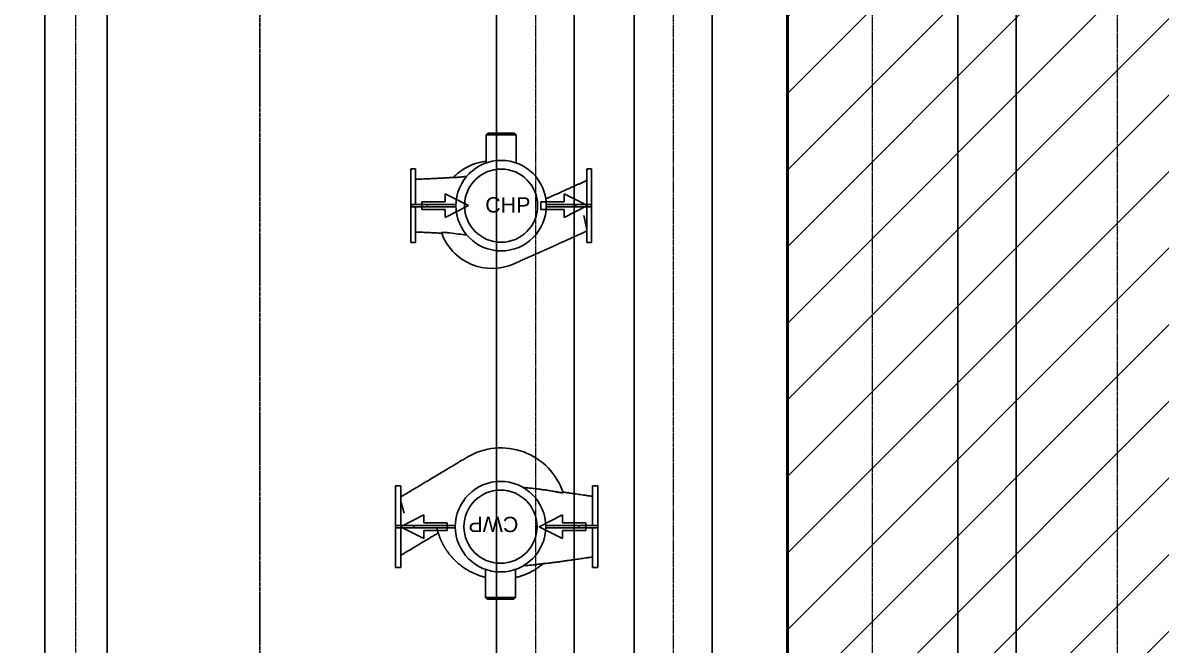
# Model space of a CAD drawing. Header units: millimetres. Extents: x -18489 to 17339, y -1599 to 10961.
# Drawn here: x -16353 to -15609, y 1922 to 2328 of the extents above; entities that cross this region are included whole.
import ezdxf

# ---------------------------------------------------------------- set-up
doc = ezdxf.new("R2010")
doc.units = ezdxf.units.MM
doc.linetypes.add('188K-SM-07-F10-MECH-CHW PIPE-Y2257103$0$XKA01LR1-HVAC-PIPE-冷卻水-Y2225103 Shawn$0$CENTER', pattern=[2, 1.25, -0.25, 0.25, -0.25])
doc.linetypes.add('X-CUB3-L10$0$COL-CEN-LIN', pattern=[3.25, 2.5, -0.25, 0.25, -0.25])
for name, color, linetype in [('188K-SM-03-F10-MECH-EQ-Y2257103$0$0 Xref', 8, 'Continuous'), ('188K-SM-03-F10-MECH-EQ-Y2257103$0$Micron CUP L10 CDA EQU$0$M MOVE-IN AREA', 8, 'Continuous'), ('188K-SM-03-F10-MECH-EQ-Y2257103$0$Micron CUP L10 HVAC EQU$0$M-MECH-EQU', 136, 'Continuous'), ('188K-SM-03-F10-MECH-EQ-Y2257103$0$Micron CUP L10 HVAC EQU$0$M-PHASE1 AREA', 252, 'Continuous'), ('188K-SM-07-F10-MECH-CHW PIPE-Y2257103$0$M-P-EXISTING PIPE', 8, 'Continuous'), ('188K-SM-07-F10-MECH-CHW PIPE-Y2257103$0$M-P-HWR-D-29', 211, 'Continuous'), ('188K-SM-07-F10-MECH-CHW PIPE-Y2257103$0$M-P-HWS-D-35', 1, 'Continuous'), ('X-CUB3-L10$0$CCL', 8, 'X-CUB3-L10$0$COL-CEN-LIN')]:
    doc.layers.add(name, color=color, linetype=linetype)
doc.layers.add('188K-SM-07-F10-MECH-CHW PIPE-Y2257103$0$XKA01LR1-HVAC-PIPE-冷卻水-Y2225103 Shawn$0$M-PIPE-CEN', color=8, linetype='188K-SM-07-F10-MECH-CHW PIPE-Y2257103$0$XKA01LR1-HVAC-PIPE-冷卻水-Y2225103 Shawn$0$CENTER', lineweight=9)
doc.styles.add('188K-SM-03-F10-MECH-EQ-Y2257103$0$Micron CUP L10 HVAC EQU$0$Standard', font='arial.ttf')

# ---------------------------------------------------------------- blocks, each defined once
blk = doc.blocks.new('188K-SM-03-F10-MECH-EQ-Y2257103$0$Micron CUP L10 HVAC EQU$0$A$C0c53ceb0')
at = {"layer": '188K-SM-03-F10-MECH-EQ-Y2257103$0$Micron CUP L10 HVAC EQU$0$M-PHASE1 AREA'}
for p, q in [((927.74003, 13376.2765), (939.05794, 13387.59442)), ((1113.25544, 13387.59442), (939.05794, 13387.59442)), ((1113.25544, 13387.59442), (1124.57336, 13376.2765)), ((927.74003, 13376.2765), (1124.57336, 13376.2765)), ((927.74003, 13376.2765), (927.74003, 13192.92384)), ((1124.57336, 13376.2765), (1124.57336, 13192.92384)), ((435.65669, 13155.83904), (467.40401, 13155.83904)), ((435.65669, 12673.2799), (435.65669, 13155.83904)), ((467.40401, 12922.55979), (467.40401, 13155.83904)), ((800.89662, 13105.38739), (789.503, 13103.96826)), ((1584.90938, 13155.83904), (1616.65669, 13155.83904)), ((1584.90938, 13155.83904), (1584.90938, 12922.55979)), ((1616.65669, 13155.83904), (1616.65669, 12922.55979)), ((508.89496, 12939.95732), (508.89496, 12889.16162)), ((661.28206, 12939.95732), (508.89496, 12939.95732)), ((813.66916, 12914.55947), (661.28206, 12990.75302)), ((661.28206, 12990.75302), (661.28206, 12939.95732)), ((1284.78794, 12939.95732), (1284.78794, 12889.16162)), ((1437.17504, 12939.95732), (1284.78794, 12939.95732)), ((1589.56213, 12914.55947), (1437.17504, 12990.75302)), ((1437.17504, 12990.75302), (1437.17504, 12939.95732)), ((442.00616, 12922.55979), (442.00616, 12906.55915)), ((543.59755, 12922.55979), (442.00616, 12922.55979)), ((543.59755, 12906.55915), (442.00616, 12906.55915)), ((467.40401, 12673.2799), (467.40401, 12906.55915)), ((508.89496, 12889.16162), (661.28206, 12889.16162)), ((731.01511, 12922.55979), (543.59755, 12922.55979)), ((543.59755, 12922.55979), (543.59755, 12906.55915)), ((731.01511, 12906.55915), (543.59755, 12906.55915)), ((661.28206, 12838.36592), (813.66916, 12914.55947)), ((661.28206, 12889.16162), (661.28206, 12838.36592)), ((1284.78794, 12889.16162), (1437.17504, 12889.16162)), ((1515.0653, 12922.55979), (1321.29828, 12922.55979)), ((1515.0653, 12906.55915), (1321.29828, 12906.55915)), ((1437.17504, 12838.36592), (1589.56213, 12914.55947)), ((1437.17504, 12889.16162), (1437.17504, 12838.36592)), ((1515.0653, 12922.55979), (1515.0653, 12906.55915)), ((1616.65669, 12922.55979), (1515.0653, 12922.55979)), ((1616.65669, 12906.55915), (1515.0653, 12906.55915)), ((1584.90938, 12906.55915), (1584.90938, 12673.2799)), ((1616.65669, 12922.55979), (1616.65669, 12906.55915)), ((1616.65669, 12906.55915), (1616.65669, 12673.2799)), ((792.64832, 12724.72014), (801.07601, 12723.66284)), ((467.40401, 12673.2799), (435.65669, 12673.2799)), ((1616.65669, 12673.2799), (1584.90938, 12673.2799)), ((336.26187, 11086.91287), (371.31917, 11086.91287)), ((336.26187, 10828.1747), (336.26187, 11086.91287)), ((371.31917, 10828.1747), (371.31917, 11086.91287)), ((1622.20456, 11086.91287), (1657.26187, 11086.91287)), ((1622.20456, 11086.91287), (1622.20456, 10828.1747)), ((1657.26187, 11086.91287), (1657.26187, 10828.1747)), ((1285.76342, 11063.41106), (1285.80528, 11063.4069)), ((520.94413, 10896.38403), (368.52106, 10820.17249)), ((520.94413, 10845.57634), (520.94413, 10896.38403)), ((1427.67008, 10896.38403), (1275.247, 10820.17249)), ((1427.67008, 10845.57634), (1427.67008, 10896.38403)), ((336.26187, 10812.17028), (336.26187, 10828.1747)), ((336.26187, 10828.1747), (456.93013, 10828.1747)), ((336.26187, 10553.4321), (336.26187, 10812.17028)), ((336.26187, 10812.17028), (456.93013, 10812.17028)), ((368.52106, 10820.17249), (520.94413, 10743.96095)), ((371.31917, 10553.4321), (371.31917, 10812.17028)), ((456.93013, 10812.17028), (456.93013, 10828.1747)), ((456.93013, 10828.1747), (726.95444, 10828.1747)), ((456.93013, 10812.17028), (726.95444, 10812.17028)), ((673.36721, 10845.57634), (520.94413, 10845.57634)), ((520.94413, 10743.96095), (520.94413, 10794.76864)), ((520.94413, 10794.76864), (673.36721, 10794.76864)), ((673.36721, 10794.76864), (673.36721, 10845.57634)), ((1275.247, 10820.17249), (1427.67008, 10743.96095)), ((1317.37699, 10828.1747), (1536.5936, 10828.1747)), ((1317.37699, 10812.17028), (1536.5936, 10812.17028)), ((1580.09316, 10845.57634), (1427.67008, 10845.57634)), ((1427.67008, 10743.96095), (1427.67008, 10794.76864)), ((1427.67008, 10794.76864), (1580.09316, 10794.76864)), ((1536.5936, 10812.17028), (1536.5936, 10828.1747)), ((1536.5936, 10828.1747), (1657.26187, 10828.1747)), ((1536.5936, 10812.17028), (1657.26187, 10812.17028)), ((1580.09316, 10794.76864), (1580.09316, 10845.57634)), ((1622.20456, 10812.17028), (1622.20456, 10553.4321)), ((1657.26187, 10812.17028), (1657.26187, 10828.1747)), ((1657.26187, 10812.17028), (1657.26187, 10553.4321)), ((1285.82027, 10576.93957), (1285.7635, 10576.93392)), ((1300.92433, 10578.48665), (1301.19312, 10578.71359)), ((371.31917, 10553.4321), (336.26187, 10553.4321)), ((923.72581, 10358.34644), (923.72581, 10541.7424)), ((1120.60562, 10358.34644), (1120.60562, 10541.7424)), ((1657.26187, 10553.4321), (1622.20456, 10553.4321)), ((1120.60562, 10358.34644), (923.72581, 10358.34644)), ((935.0464, 10347.02585), (923.72581, 10358.34644)), ((935.0464, 10347.02585), (1109.28503, 10347.02585)), ((1120.60562, 10358.34644), (1109.28503, 10347.02585))]:
    blk.add_line(p, q, dxfattribs=at)
for centre, radius in [((1026.15669, 12914.55947), 295.25), ((1026.15669, 12914.55947), 238.66042), ((1022.16571, 10820.17249), 295.31971), ((1022.16571, 10820.17249), 238.71677)]:
    blk.add_circle(centre, radius, dxfattribs=at)
for centre, radius, start, end in [((967.36067, 12855.76345), 350.87129, 199.499379664, 294.14226448), ((1024.7061, 10905.91047), 428.37236, 18.473154779, 120.853849818)]:
    blk.add_arc(centre, radius, start, end, dxfattribs=at)
for points, knots in [([(927.74003, 13204.28714), (923.07655, 13203.74338), (912.05394, 13202.45814), (894.84572, 13199.2158), (876.16014, 13194.76245), (857.75198, 13189.25781), (839.67098, 13182.76391), (821.97272, 13175.28801), (804.70993, 13166.85569), (787.93405, 13157.49166), (771.69663, 13147.22294), (756.04135, 13136.08496), (741.03366, 13124.09342), (726.64921, 13111.35019), (717.67623, 13102.21493), (713.18974, 13097.6473)], [0, 0, 0, 0, 0.05759307665, 0.13612698693, 0.21466089721, 0.29319480748, 0.37172871776, 0.45026262804, 0.52879653832, 0.6073304486, 0.68586435888, 0.76439826916, 0.84293217944, 0.92146608972, 1, 1, 1, 1]), ([(467.40401, 13086.9267), (473.65073, 13087.12199), (487.70846, 13087.56149), (509.13102, 13088.31325), (531.21974, 13089.14555), (551.85053, 13089.98481), (571.04742, 13090.81981), (588.86057, 13091.64406), (605.46814, 13092.45759), (621.02451, 13093.26089), (635.58056, 13094.05036), (649.18855, 13094.82296), (661.80521, 13095.5699), (673.49129, 13096.28905), (684.30157, 13096.97722), (694.28396, 13097.63575), (704.23242, 13098.30199), (710.85631, 13098.78329), (714.4194, 13099.04218)], [0, 0, 0, 0, 0.0758246057, 0.1706369546, 0.2600608281, 0.3439917024, 0.4211254952, 0.4931587506, 0.5603056458, 0.6228166432, 0.6820998548, 0.7371128241, 0.7881232106, 0.8353779072, 0.8790985199, 0.9194792587, 0.9566866186, 1, 1, 1, 1]), ([(713.19469, 13097.64259), (713.18901, 13097.63568), (713.17767, 13097.62189), (713.17344, 13097.60222), (713.17863, 13097.58335), (713.19415, 13097.56537), (713.21979, 13097.54825), (713.2556, 13097.53202), (713.30159, 13097.51669), (713.35777, 13097.50227), (713.42415, 13097.48877), (713.50074, 13097.47621), (713.58754, 13097.46459), (713.68458, 13097.45393), (713.79185, 13097.44423), (713.90937, 13097.43552), (714.03715, 13097.4278), (714.17519, 13097.42108), (714.3235, 13097.41538), (714.48211, 13097.4107), (714.651, 13097.40706), (714.83019, 13097.40447), (715.01969, 13097.40294), (715.21951, 13097.40249), (715.42966, 13097.40312), (715.9927, 13097.40752), (717.0341, 13097.42988), (718.77083, 13097.49796), (720.81481, 13097.6051), (723.7336, 13097.78835), (727.78942, 13098.088), (733.23524, 13098.54919), (739.45218, 13099.12647), (745.9067, 13099.76509), (752.45478, 13100.43859), (758.9893, 13101.12739), (765.98723, 13101.87684), (771.67324, 13102.49097), (775.88237, 13102.9462), (778.47972, 13103.22714), (781.13224, 13103.5139), (783.84023, 13103.80631), (786.60399, 13104.10425), (789.42386, 13104.40756), (792.30025, 13104.71611), (795.23361, 13105.02974), (798.22444, 13105.34843), (800.23768, 13105.56183), (801.25385, 13105.66953)], [0, 0, 0, 0, 0.0052505163, 0.010487788, 0.0157134864, 0.020929297, 0.0261369184, 0.0313380603, 0.036534442, 0.0417277905, 0.0469198384, 0.0521123226, 0.057306982, 0.062505556, 0.0677097822, 0.0729213951, 0.0781421239, 0.0833736907, 0.0886178092, 0.0938761823, 0.0991505013, 0.1044424437, 0.1097536718, 0.1150858316, 0.1204405512, 0.1258194395, 0.1563039502, 0.1872284728, 0.2188620709, 0.2514549375, 0.3088892926, 0.3691648018, 0.4331061102, 0.5013994173, 0.5589296518, 0.6195083671, 0.6833638734, 0.7507105764, 0.7735548203, 0.79684088, 0.8205764295, 0.8447692968, 0.8694275108, 0.8945593491, 0.9201733878, 0.9462785509, 0.9728841625, 1, 1, 1, 1]), ([(714.4267, 13098.94044), (714.41936, 13098.93312), (714.40214, 13098.91596), (713.62824, 13098.10614), (713.18436, 13097.64165)], [0, 0, 0, 0, 0.4264339231, 1, 1, 1, 1]), ([(1584.90938, 13078.22256), (1580.03866, 13076.03946), (1569.2205, 13071.19068), (1552.48149, 13063.68814), (1534.69505, 13055.71613), (1516.91693, 13047.74785), (1497.29768, 13038.95436), (1475.85946, 13029.3456), (1452.61054, 13018.92527), (1431.17668, 13009.31846), (1411.5482, 13000.52083), (1393.74148, 12992.53973), (1375.93026, 12984.55662), (1358.11384, 12976.57117), (1340.28662, 12968.58088), (1326.90723, 12962.58414), (1319.46958, 12959.25053), (1317.99084, 12958.58775)], [0, 0, 0, 0, 0.0538379847, 0.1195773648, 0.1856360083, 0.2520640939, 0.3188538858, 0.4067700114, 0.4950124567, 0.5833270446, 0.6507977131, 0.7180461514, 0.7849853342, 0.8515615248, 0.9177665455, 0.9836505566, 1, 1, 1, 1]), ([(1584.90938, 12764.31874), (1584.68298, 12765.37739), (1584.14815, 12767.87834), (1583.1621, 12772.48918), (1581.97615, 12778.03476), (1580.66728, 12784.15512), (1579.25689, 12790.75025), (1577.76011, 12797.74929), (1576.18085, 12805.13402), (1574.51665, 12812.91596), (1572.85517, 12820.68517), (1571.22357, 12828.31465), (1569.63544, 12835.74087), (1568.017, 12843.30883), (1566.92001, 12848.43844), (1566.36529, 12851.03236), (1566.35834, 12851.06485)], [0, 0, 0, 0, 0.0578461322, 0.1366548862, 0.2159958022, 0.2969962995, 0.3785622963, 0.4589698671, 0.5399187722, 0.6225582006, 0.7057750576, 0.7783127614, 0.8512349751, 0.9247460265, 0.9990574218, 1, 1, 1, 1]), ([(637.9268, 12734.92756), (635.30909, 12735.07452), (627.66065, 12735.50393), (614.59577, 12736.19395), (598.32512, 12737.0174), (580.83367, 12737.85257), (562.6366, 12738.67121), (543.76017, 12739.46871), (524.25135, 12740.24185), (503.60806, 12741.00235), (484.53205, 12741.66112), (472.33974, 12742.0389), (467.40401, 12742.19183)], [0, 0, 0, 0, 0.04607303285, 0.13461632696, 0.2299214296, 0.33239021136, 0.44238771369, 0.55008137276, 0.66447619721, 0.785572927, 0.9131949656, 1, 1, 1, 1]), ([(692.108, 12736.25895), (688.59227, 12736.72419), (685.11885, 12737.17274), (678.25622, 12738.01974), (674.86692, 12738.41831), (670.68818, 12738.87012), (669.85897, 12738.95774), (668.22286, 12739.12624), (667.41453, 12739.20728), (665.01881, 12739.44035), (663.46063, 12739.58237), (658.90615, 12739.96484), (656.02842, 12740.16192), (652.65862, 12740.32133), (651.99618, 12740.34881), (650.71374, 12740.3941), (650.09129, 12740.41203), (648.27999, 12740.45191), (647.14707, 12740.45993), (645.03241, 12740.43978), (644.05064, 12740.41162), (642.69619, 12740.34289), (642.26444, 12740.31556), (641.44174, 12740.25218), (641.05092, 12740.21607), (639.2279, 12740.01724), (638.15977, 12739.79833), (637.30404, 12739.47064), (637.15711, 12739.40238), (636.91249, 12739.26082), (636.81487, 12739.18745), (636.59903, 12738.9626), (636.55622, 12738.80574), (636.61357, 12738.64379)], [0, 0, 0, 0, 0.125, 0.125, 0.25, 0.25, 0.28125, 0.28125, 0.3125, 0.3125, 0.375, 0.375, 0.5, 0.5, 0.53125, 0.53125, 0.5625, 0.5625, 0.625, 0.625, 0.6875, 0.6875, 0.71875, 0.71875, 0.75, 0.75, 0.875, 0.875, 0.90625, 0.90625, 0.9375, 0.9375, 1, 1, 1, 1]), ([(636.61357, 12738.64379), (636.83183, 12738.03102), (637.26851, 12736.8051), (637.68959, 12735.64759), (637.92812, 12734.99551), (637.92965, 12734.99145), (637.93028, 12734.98979)], [0, 0, 0, 0, 0.2705698027, 0.5413148055, 0.8126154119, 1, 1, 1, 1]), ([(692.108, 12736.25895), (710.47281, 12733.92607), (746.81586, 12729.30941), (783.24093, 12725.39234), (801.25975, 12723.45463)], [0, 0, 0, 0, 0.5053182097, 1, 1, 1, 1]), ([(1110.86833, 12535.58192), (1120.84725, 12540.05454), (1140.81576, 12549.00457), (1170.75636, 12562.42416), (1200.69139, 12575.84126), (1230.62172, 12589.25624), (1263.64417, 12604.05714), (1299.74529, 12620.23792), (1338.91974, 12637.79619), (1375.03177, 12653.98186), (1408.08745, 12668.79766), (1438.07678, 12682.23909), (1468.06884, 12695.68174), (1498.06454, 12709.12603), (1528.06514, 12722.57252), (1557.01359, 12735.54742), (1575.96718, 12744.04255), (1584.90938, 12748.05051)], [0, 0, 0, 0, 0.062794566, 0.1256563142, 0.1886264389, 0.2517223947, 0.3149419819, 0.397885001, 0.4809402506, 0.5640203476, 0.6275617598, 0.6910267754, 0.7543857447, 0.8176206392, 0.8807291112, 0.9437286125, 1, 1, 1, 1]), ([(805.01536, 11273.65883), (795.81094, 11268.16016), (777.39184, 11257.1567), (749.77488, 11240.65849), (722.16326, 11224.16347), (694.55616, 11207.67115), (664.09681, 11189.4749), (630.79809, 11169.58244), (594.66515, 11147.99683), (561.35677, 11128.0986), (530.86713, 11109.88427), (503.20585, 11093.35958), (475.54194, 11076.83332), (447.87458, 11060.305), (420.20233, 11043.77376), (394.68304, 11028.52868), (378.38379, 11018.79161), (371.31917, 11014.57124)], [0, 0, 0, 0, 0.063291521, 0.126653513, 0.1901291803, 0.253736821, 0.3174741179, 0.4011026533, 0.4848488716, 0.5686211436, 0.6326903251, 0.6966793977, 0.7605572643, 0.8243050102, 0.8879201623, 0.9514210159, 1, 1, 1, 1]), ([(1170.36448, 11075.49862), (1172.88782, 11075.31617), (1181.2658, 11074.71039), (1195.1141, 11073.57407), (1211.62126, 11072.11344), (1227.2323, 11070.58979), (1242.62337, 11068.93672), (1255.03728, 11067.50749), (1262.47554, 11066.54054), (1264.67832, 11066.25418)], [0, 0, 0, 0, 0.0800094591, 0.2656467244, 0.4393787178, 0.6041342539, 0.7618965277, 0.9294873122, 1, 1, 1, 1]), ([(1305.87465, 11060.24441), (1301.44129, 11060.97066), (1288.85825, 11063.03194), (1275.09341, 11064.9937), (1265.75257, 11066.11889), (1264.65681, 11066.25089)], [0, 0, 0, 0, 0.3244050141, 0.9207469901, 1, 1, 1, 1]), ([(1373.82834, 11049.67671), (1363.7068, 11051.5198), (1343.45857, 11055.20693), (1314.10189, 11059.74446), (1294.84647, 11062.21258), (1285.80067, 11063.37205)], [0, 0, 0, 0, 0.34638468491, 0.69294534413, 1, 1, 1, 1]), ([(1373.82834, 11049.67671), (1377.379, 11049.00451), (1380.87924, 11048.33811), (1387.78218, 11047.03023), (1391.18493, 11046.38866), (1395.3735, 11045.61413), (1396.20794, 11045.46061), (1397.87007, 11045.15674), (1398.69989, 11045.006), (1401.16096, 11044.56238), (1402.76177, 11044.27843), (1407.44244, 11043.46582), (1410.40197, 11042.97604), (1413.87462, 11042.44593), (1414.55981, 11042.34374), (1415.89321, 11042.15004), (1416.5416, 11042.05848), (1418.43182, 11041.79983), (1419.61884, 11041.64873), (1421.84336, 11041.39031), (1422.8809, 11041.28299), (1424.31909, 11041.15608), (1424.77877, 11041.11946), (1425.65713, 11041.05787), (1426.0773, 11041.03285), (1428.04886, 11040.93862), (1429.21782, 11040.96064), (1430.17235, 11041.09649), (1430.33766, 11041.12911), (1430.61609, 11041.2051), (1430.7294, 11041.24859), (1430.98722, 11041.39398), (1431.05021, 11041.51044), (1431.00538, 11041.64466)], [0, 0, 0, 0, 0.125, 0.125, 0.25, 0.25, 0.28125, 0.28125, 0.3125, 0.3125, 0.375, 0.375, 0.5, 0.5, 0.53125, 0.53125, 0.5625, 0.5625, 0.625, 0.625, 0.6875, 0.6875, 0.71875, 0.71875, 0.75, 0.75, 0.875, 0.875, 0.90625, 0.90625, 0.9375, 0.9375, 1, 1, 1, 1]), ([(1431.00538, 11041.64466), (1430.78628, 11042.29704), (1430.34802, 11043.60202), (1429.90058, 11044.90895), (1429.61303, 11045.74379), (1429.58237, 11045.83226), (1429.56741, 11045.87543)], [0, 0, 0, 0, 0.2527614268, 0.5056118577, 0.7587532515, 1, 1, 1, 1]), ([(1429.56898, 11045.8868), (1429.67066, 11045.87275), (1435.21488, 11045.10651), (1445.34983, 11043.67154), (1460.27544, 11041.54768), (1474.97052, 11039.43274), (1490.61944, 11037.16508), (1507.39913, 11034.72088), (1525.37253, 11032.09604), (1544.59303, 11029.28959), (1564.9738, 11026.32247), (1586.51341, 11023.20863), (1605.71904, 11020.45191), (1617.74443, 11018.75784), (1622.20456, 11018.12952)], [0, 0, 0, 0, 0.0015821443, 0.0862705711, 0.1577779778, 0.2339638878, 0.3151157793, 0.4015121665, 0.495338753, 0.5951008017, 0.7009237907, 0.812805809, 0.9305710775, 1, 1, 1, 1]), ([(371.31917, 10987.22627), (371.80542, 10985.46418), (372.76239, 10981.99631), (374.35394, 10976.2288), (375.91744, 10970.56296), (377.4556, 10964.98892), (379.1075, 10959.00274), (380.8354, 10952.74115), (382.62874, 10946.24237), (384.41177, 10939.78098), (386.36569, 10932.70033), (388.49239, 10924.99354), (390.66178, 10917.13204), (392.13153, 10911.80595), (392.87422, 10909.11456), (392.88211, 10909.08595)], [0, 0, 0, 0, 0.0895454416, 0.1762297963, 0.2634246387, 0.3338043007, 0.404448169, 0.4992930204, 0.5709364733, 0.642848536, 0.7308935794, 0.8194302465, 0.9087188383, 0.9990297283, 1, 1, 1, 1]), ([(371.31917, 10633.51355), (374.40076, 10635.35447), (382.74224, 10640.33762), (396.3209, 10648.44944), (412.04663, 10657.8439), (427.7633, 10667.23295), (445.10861, 10677.59494), (464.06024, 10688.91653), (484.61013, 10701.19291), (503.55609, 10712.51112), (520.90771, 10722.87687), (536.64876, 10732.28049), (552.39405, 10741.68663), (568.14527, 10751.09632), (583.90442, 10760.51075), (599.67319, 10769.93092), (610.19966, 10776.21937), (615.45386, 10779.35819)], [0, 0, 0, 0, 0.0371861436, 0.1006583755, 0.1644793996, 0.2287037614, 0.2933227355, 0.378437029, 0.4639068903, 0.5494553381, 0.6147986023, 0.6798996962, 0.7446636179, 0.8090315268, 0.8729942136, 0.9366062014, 1, 1, 1, 1]), ([(606.71608, 10812.17028), (607.23771, 10809.89462), (608.26603, 10805.40842), (609.93314, 10798.76369), (611.69074, 10792.16913), (613.53072, 10785.69111), (615.47223, 10779.2407), (617.51898, 10772.80432), (619.7414, 10766.18481), (621.76232, 10760.48049), (623.52975, 10755.6909), (625.00007, 10751.81991), (626.56533, 10747.81814), (628.22974, 10743.68772), (629.99764, 10739.43094), (631.6928, 10735.47215), (633.47358, 10731.4224), (635.44219, 10727.06353), (637.91345, 10721.77056), (640.84753, 10715.71948), (643.74735, 10709.98538), (646.40096, 10704.92367), (648.57801, 10700.88114), (650.62243, 10697.17677), (652.52478, 10693.80558), (654.27637, 10690.76309), (655.8694, 10688.04512), (657.562, 10685.20262), (659.47622, 10682.04501), (661.6637, 10678.51416), (663.89571, 10674.98979), (666.09004, 10671.59729), (668.2434, 10668.33492), (670.35259, 10665.20097), (673.7561, 10660.23727), (678.47436, 10653.59571), (684.62705, 10645.36699), (690.16648, 10638.31055), (695.09311, 10632.28105), (698.29655, 10628.48308), (700.39837, 10626.03882), (701.39259, 10624.89085), (702.39664, 10623.73983), (703.41057, 10622.58583), (704.43445, 10621.42893), (705.46832, 10620.26922), (706.6623, 10618.93967), (708.39967, 10617.02224), (710.29235, 10614.96357), (712.575, 10612.51616), (714.83798, 10610.12414), (717.35964, 10607.50616), (722.52919, 10602.22628), (730.13353, 10594.78576), (740.52031, 10585.28236), (753.48056, 10574.1557), (769.71306, 10561.41624), (788.94514, 10548.00361), (808.24702, 10536.03314), (827.49575, 10525.4208), (847.26394, 10515.81234), (867.49615, 10507.21889), (888.15213, 10499.71573), (906.90374, 10493.82518), (918.87352, 10490.91557), (923.72581, 10489.73608)], [0, 0, 0, 0, 0.0144949441, 0.0285752364, 0.0425964537, 0.0570678172, 0.0707519632, 0.0849877164, 0.0997852604, 0.1151536621, 0.1236844791, 0.1325764785, 0.1418306789, 0.1514479837, 0.161429198, 0.1717750414, 0.1794954602, 0.1903064531, 0.2030632459, 0.2177660426, 0.2344149695, 0.2452522345, 0.2552958222, 0.2645457593, 0.2730020806, 0.2806648324, 0.2875340777, 0.2936099046, 0.302276285, 0.3116078191, 0.3206329488, 0.3293522489, 0.3377663569, 0.3458759821, 0.353681917, 0.3764211651, 0.397898243, 0.4187590827, 0.4327997409, 0.446571689, 0.4497017699, 0.4528485602, 0.4560122749, 0.4591931257, 0.4623913208, 0.465607065, 0.46884056, 0.4734863727, 0.4816713449, 0.4862026008, 0.4942645007, 0.5021149878, 0.5087698733, 0.5401413373, 0.568151865, 0.5961623808, 0.6461765824, 0.696190784, 0.7416593675, 0.7871279509, 0.8325965344, 0.8780651178, 0.9235337013, 0.9690021865, 1, 1, 1, 1]), ([(1120.60562, 10488.52576), (1122.57314, 10488.94391), (1131.70476, 10490.88463), (1147.74392, 10495.4481), (1168.64466, 10502.23002), (1189.14782, 10510.15869), (1209.22374, 10519.10535), (1228.81194, 10529.07676), (1247.86735, 10540.03336), (1266.32165, 10551.96939), (1284.19263, 10564.77454), (1295.52165, 10574.06332), (1301.18616, 10578.7077)], [0, 0, 0, 0, 0.0296116198, 0.137432551, 0.2452534821, 0.3530744132, 0.4608953443, 0.5687162755, 0.6765372066, 0.7843581377, 0.8921790689, 1, 1, 1, 1]), ([(1267.83688, 10574.48123), (1263.43174, 10573.91894), (1254.1764, 10572.73754), (1239.84314, 10571.09714), (1224.64863, 10569.49362), (1208.79972, 10567.97008), (1192.1281, 10566.52189), (1179.27075, 10565.47845), (1171.93131, 10564.9542), (1170.47397, 10564.85011)], [0, 0, 0, 0, 0.1364860463, 0.2867618231, 0.4426511021, 0.6049350797, 0.7746157267, 0.9552470438, 1, 1, 1, 1]), ([(1267.81263, 10574.50569), (1267.92931, 10574.51985), (1277.17461, 10575.64203), (1291.6748, 10577.7892), (1305.95881, 10580.17756), (1311.22874, 10581.05872)], [0, 0, 0, 0, 0.0080016544, 0.634012907, 1, 1, 1, 1]), ([(1301.18227, 10578.7123), (1301.13514, 10578.71151), (1301.04062, 10578.70994), (1300.26789, 10578.62962), (1299.25909, 10578.51801), (1298.12887, 10578.38948), (1296.73527, 10578.22829), (1295.07645, 10578.03425), (1293.1465, 10577.80691), (1290.97082, 10577.54956), (1288.5089, 10577.25873), (1286.80527, 10577.05644), (1285.83083, 10576.94248), (1285.82008, 10576.94122)], [0, 0, 0, 0, 0.1215718003, 0.243762854, 0.3268614174, 0.4120864974, 0.50011792, 0.593146268, 0.6889561652, 0.7881426187, 0.8912556303, 0.9988004406, 1, 1, 1, 1]), ([(1622.20456, 10622.21596), (1618.58866, 10621.70708), (1607.77257, 10620.18489), (1590.09863, 10617.65163), (1569.52783, 10614.68287), (1550.09966, 10611.85801), (1531.80885, 10609.18914), (1514.62981, 10606.6797), (1498.41526, 10604.31449), (1482.24636, 10601.96461), (1466.1918, 10599.64613), (1450.30651, 10597.37427), (1435.51713, 10595.28484), (1421.74905, 10593.36755), (1408.93354, 10591.61176), (1397.00914, 10590.00694), (1385.92247, 10588.54299), (1375.59509, 10587.20613), (1365.7404, 10585.9563), (1356.04152, 10584.7524), (1346.22047, 10583.56202), (1334.24269, 10582.14574), (1319.95462, 10580.5248), (1308.16737, 10579.22713), (1301.75334, 10578.57196), (1300.92427, 10578.48728)], [0, 0, 0, 0, 0.03378364742, 0.10105573483, 0.16518864519, 0.22607432746, 0.28269288047, 0.33620468167, 0.38669888624, 0.43429458072, 0.48736752889, 0.5367727678, 0.58275635412, 0.62555319955, 0.66537951605, 0.70242837116, 0.73686754372, 0.76883903995, 0.79876975359, 0.82876884067, 0.85925681083, 0.89029396371, 0.94035257567, 0.99228998801, 1, 1, 1, 1])]:
    blk.add_open_spline(points, degree=3, knots=knots, dxfattribs=at)
at = {"layer": '188K-SM-03-F10-MECH-EQ-Y2257103$0$Micron CUP L10 HVAC EQU$0$M-PHASE1 AREA', "style": '188K-SM-03-F10-MECH-EQ-Y2257103$0$Micron CUP L10 HVAC EQU$0$Standard'}
blk.add_text('CHP', height=100, dxfattribs=at).set_placement((922.60607, 12869.9253))
blk.add_text('CWP', height=100, rotation=180, dxfattribs=at).set_placement((1138.75036, 10884.96996))
blk = doc.blocks.new('188K-SM-03-F10-MECH-EQ-Y2257103$0$Micron CUP L10 HVAC EQU')
at = {"layer": '188K-SM-03-F10-MECH-EQ-Y2257103$0$Micron CUP L10 HVAC EQU$0$M-MECH-EQU'}
blk.add_blockref('188K-SM-03-F10-MECH-EQ-Y2257103$0$Micron CUP L10 HVAC EQU$0$A$C0c53ceb0', (-206166.7, 2082.2), dxfattribs=at)
blk = doc.blocks.new('188K-SM-03-F10-MECH-EQ-Y2257103')
at = {"layer": '188K-SM-03-F10-MECH-EQ-Y2257103$0$0 Xref', "xscale": 0.1, "yscale": 0.1, "zscale": 0.1}
blk.add_blockref('188K-SM-03-F10-MECH-EQ-Y2257103$0$Micron CUP L10 HVAC EQU', (4473.52, 709.2), dxfattribs=at)
at = {"layer": '188K-SM-03-F10-MECH-EQ-Y2257103$0$Micron CUP L10 CDA EQU$0$M MOVE-IN AREA'}
h = blk.add_hatch(dxfattribs=at)
h.set_pattern_fill('JIS_WOOD', color=256, scale=50)
h.set_pattern_definition([(45, (4473.52, 709.2), (-25, 25), [])])
h.paths.add_polyline_path([(-17249.15, 7922.46), (-17249.15, 7642.46), (-15853.15, 7642.46), (-15853.15, 6432.46), (-15853.15, 789.96), (-15463.15, 789.96), (-15463.15, 6142.46), (-15463.15, 7642.46), (-14093.15, 7642.46), (-14093.15, 7922.46)])
at = {"layer": '188K-SM-03-F10-MECH-EQ-Y2257103$0$Micron CUP L10 CDA EQU$0$M MOVE-IN AREA', "const_width": 1}
blk.add_lwpolyline([(-17249.15, 7922.46), (-17249.15, 7642.46), (-15853.15, 7642.46), (-15853.15, 6432.46), (-15853.15, 6432.46), (-15853.15, 789.96), (-15463.15, 789.96), (-15463.15, 6142.46), (-15463.15, 6142.46), (-15463.15, 7642.46), (-14093.15, 7642.46), (-14093.15, 7922.46)], close=True, dxfattribs=at)
blk = doc.blocks.new('X-CUB3-L10$0$CUB3-10')
at = {"layer": 'X-CUB3-L10$0$CCL'}
blk.add_line((-3360, 0), (-3360, 9982.459), dxfattribs=at)
blk = doc.blocks.new('X-CUB3-L10')
at = {"layer": 'X-CUB3-L10$0$CCL'}
blk.add_blockref('X-CUB3-L10$0$CUB3-10', (-12838.15, -720), dxfattribs=at)
blk = doc.blocks.new('188K-SM-07-F10-MECH-CHW PIPE-Y2257103')
at = {"layer": '188K-SM-07-F10-MECH-CHW PIPE-Y2257103$0$M-P-EXISTING PIPE'}
for p, q in [((-16338.45, 1437.46), (-16338.45, 4137.46)), ((-16297.85, 1437.46), (-16297.85, 4137.46)), ((-15854.05, 3232.38), (-15854.05, -589.74)), ((-15742.25, 3232.38), (-15742.25, -589.74)), ((-15704.2, -589.74), (-15704.2, 3232.38))]:
    blk.add_line(p, q, dxfattribs=at)
at = {"layer": '188K-SM-07-F10-MECH-CHW PIPE-Y2257103$0$M-P-HWR-D-29'}
for p, q in [((-16043.55, 4182.46), (-16043.55, -589.74)), ((-15992.75, 4182.46), (-15992.75, -589.74))]:
    blk.add_line(p, q, dxfattribs=at)
at = {"layer": '188K-SM-07-F10-MECH-CHW PIPE-Y2257103$0$M-P-HWS-D-35'}
for p, q in [((-15953.55, 4272.46), (-15953.55, -589.74)), ((-15902.75, 4272.46), (-15902.75, -589.74))]:
    blk.add_line(p, q, dxfattribs=at)
at = {"layer": '188K-SM-07-F10-MECH-CHW PIPE-Y2257103$0$XKA01LR1-HVAC-PIPE-冷卻水-Y2225103 Shawn$0$M-PIPE-CEN', "linetype": '188K-SM-07-F10-MECH-CHW PIPE-Y2257103$0$XKA01LR1-HVAC-PIPE-冷卻水-Y2225103 Shawn$0$CENTER'}
for p, q in [((-15928.15, 4272.46), (-15928.15, -589.74)), ((-16018.15, 4182.46), (-16018.15, -589.74)), ((-16318.15, 1437.46), (-16318.15, 4137.46)), ((-15798.15, 3232.38), (-15798.15, -589.74)), ((-15638.15, -589.74), (-15638.15, 3232.38))]:
    blk.add_line(p, q, dxfattribs=at)

msp = doc.modelspace()

# ---------------------------------------------------------------- block references
msp.add_blockref('188K-SM-03-F10-MECH-EQ-Y2257103', (0, 0))

# ---------------------------------------------------------------- next in the draw order: block references
for name in ['X-CUB3-L10', '188K-SM-07-F10-MECH-CHW PIPE-Y2257103']:
    msp.add_blockref(name, (0, 0))

doc.saveas('drawing.dxf')
